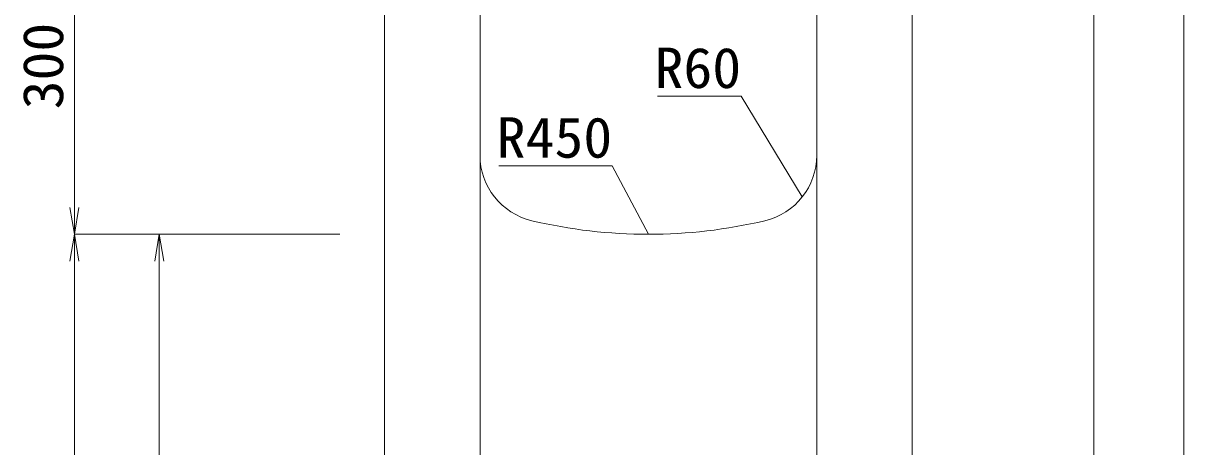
# Model space of a CAD drawing. Units: millimetres at full size; details may follow other scales. Extents: x -734 to 58102, y 49499 to 87169.
# Drawn here: x 12753 to 13786, y 65733 to 66111 of the extents above; entities that cross this region are included whole.
import ezdxf
from ezdxf.enums import TextEntityAlignment as Align

# ---------------------------------------------------------------- set-up
doc = ezdxf.new("R2010")
doc.units = ezdxf.units.MM
doc.header["$LTSCALE"] = 50
for name, color, linetype, lineweight in [('寸法線', 7, 'Continuous', 13), ('引出線', 4, 'Continuous', 13), ('本体', 2, 'Continuous', 20)]:
    doc.layers.add(name, color=color, linetype=linetype, lineweight=lineweight)
doc.styles.add('ＭＳ 明朝', font='')
doc.styles.get('ＭＳ 明朝').set_extended_font_data('MS Mincho')

# ---------------------------------------------------------------- blocks, each defined once
blk = doc.blocks.new('open_arrow')
at = {"color": 0, "linetype": 'Continuous', "lineweight": -2}
blk.add_lwpolyline([(7.5, 1.25), (0, 0), (7.5, -1.25)], dxfattribs=at)

msp = doc.modelspace()

# ---------------------------------------------------------------- linework, layer by layer
at = {"layer": '寸法線'}
for p, q in [((13786.49, 66349.65), (13786.49, 64972.65)), ((12798.14, 66222.65), (12798.14, 65922.65)), ((13706.23, 66222.65), (13706.23, 64972.65)), ((12798.14, 65922.65), (12798.14, 64972.65)), ((13034.48, 65922.65), (12798.14, 65922.65)), ((13034.48, 65922.65), (12798.14, 65922.65)), ((12873.69, 65072.65), (12873.69, 65922.65)), ((13034.48, 65922.65), (12873.69, 65922.65))]:
    msp.add_line(p, q, dxfattribs=at)
at = {"layer": '引出線'}
for points in [[(13446.57, 65955.96), (13392.16, 66045.86), (13317.49, 66045.86)], [(13309.5, 65922.65), (13277.28, 65983.79), (13176.27, 65983.79)]]:
    msp.add_lwpolyline(points, dxfattribs=at)
at = {"layer": '本体'}
for p, q in [((13074.5, 66222.65), (13074.5, 64972.65)), ((13159.5, 65993.17), (13159.5, 66222.65)), ((13459.5, 65993.17), (13459.5, 66222.65)), ((13544.5, 64972.65), (13544.5, 66222.65)), ((13159.5, 65993.17), (13159.5, 65072.65)), ((13459.5, 65993.17), (13459.5, 65072.65))]:
    msp.add_line(p, q, dxfattribs=at)
for centre, radius, start, end in [((13219.5, 65993.17), 60, 180, 256.65785), ((13399.5, 65993.17), 60, 283.34237, 0), ((13309.5, 66372.65), 450, 256.65777, 283.34225)]:
    msp.add_arc(centre, radius, start, end, dxfattribs=at)

# ---------------------------------------------------------------- block references
at = {"layer": '寸法線', "xscale": 3.2, "yscale": 3.2}
for p, rotation in [((12798.14, 65922.65), 90), ((12798.14, 65922.65), 270), ((12873.69, 65922.65), 270)]:
    msp.add_blockref('open_arrow', p, dxfattribs=dict(at, rotation=rotation))
at = {"layer": '引出線', "xscale": 0.0533, "yscale": 0.0533}
for p, rotation in [((13446.57, 65955.96), 121.2), ((13309.5, 65922.65), 117.8)]:
    msp.add_blockref('open_arrow', p, dxfattribs=dict(at, rotation=rotation))

# ---------------------------------------------------------------- texts
at = {"layer": '寸法線', "style": 'ＭＳ 明朝', "width": 1.05}
msp.add_text('300', height=36.03, rotation=90, dxfattribs=at).set_placement((12770.12, 66072.65), align=Align.MIDDLE_CENTER)
at = {"layer": '引出線', "style": 'ＭＳ 明朝', "width": 1.05}
for s, p in [('R60', (13392.16, 66089.06)), ('R450', (13277.28, 66026.99))]:
    msp.add_text(s, height=36.03, dxfattribs=at).set_placement(p, align=Align.TOP_RIGHT)

doc.saveas('drawing.dxf')
